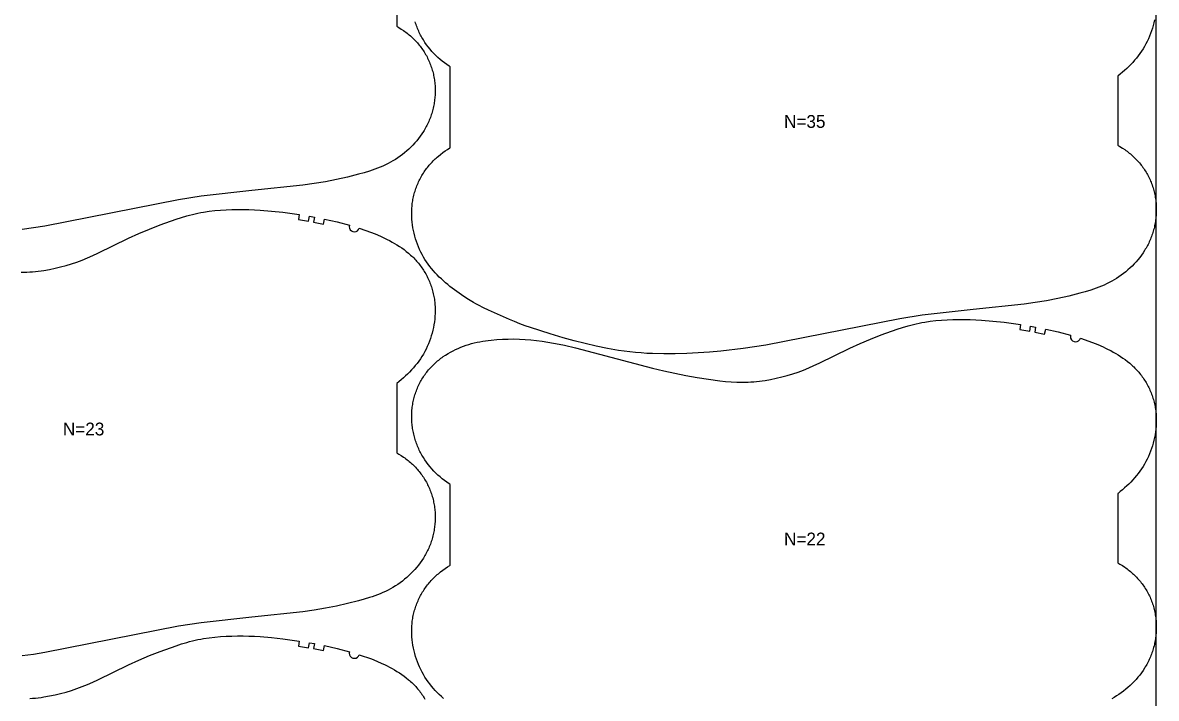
# Model space of a CAD drawing. Header units: inches. Extents: x 0 to 1977, y -12 to 1051.
# Drawn here: x 1534.9 to 1977.1, y 519.4 to 783 of the extents above; entities that cross this region are included whole.
import ezdxf

# ---------------------------------------------------------------- set-up
doc = ezdxf.new("R2010")
doc.units = ezdxf.units.IN

msp = doc.modelspace()

# ---------------------------------------------------------------- linework, layer by layer
at = {"layer": '1'}
msp.add_lwpolyline([(0, -11.91), (1977.0647, -11.91), (1977.0647, 1050.7065), (0, 1050.7065), (0, -11.91)], close=True, dxfattribs=at)
for points in [[(1680.7647, 808.6207), (1680.7647, 781.6111), (1681.5841, 781.1396), (1682.5269, 780.5539), (1683.4488, 779.9362), (1683.9014, 779.6154), (1684.3482, 779.2867), (1684.789, 778.95), (1685.2236, 778.6054), (1685.6518, 778.2529), (1686.0733, 777.8925), (1686.488, 777.5243), (1686.8956, 777.1483), (1687.296, 776.7645), (1687.689, 776.373), (1688.0744, 775.974), (1688.4521, 775.5676), (1688.8219, 775.1539), (1689.1836, 774.7333), (1689.537, 774.3056), (1689.882, 773.8712), (1690.2184, 773.4302), (1690.546, 772.9826), (1690.8647, 772.5287), (1691.1743, 772.0686), (1691.4746, 771.6025), (1691.7654, 771.1304), (1692.0467, 770.6526), (1692.3182, 770.1692), (1692.5797, 769.6803), (1692.8312, 769.1861), (1693.0727, 768.687), (1693.3041, 768.183), (1693.5253, 767.6745), (1693.7364, 767.1616), (1693.9372, 766.6446), (1694.1278, 766.1236), (1694.3081, 765.599), (1694.478, 765.0709), (1694.6375, 764.5395), (1694.7865, 764.0051), (1694.9251, 763.4679), (1695.0531, 762.9281), (1695.1705, 762.386), (1695.2773, 761.8417), (1695.3735, 761.2955), (1695.459, 760.7476), (1695.5339, 760.1981), (1695.5982, 759.6473), (1695.6521, 759.0954), (1695.6954, 758.5425), (1695.7283, 757.9888), (1695.7508, 757.4346), (1695.7629, 756.88), (1695.7647, 756.3252), (1695.7561, 755.7705), (1695.7374, 755.2159), (1695.7084, 754.6618), (1695.6692, 754.1082), (1695.6198, 753.5555), (1695.5604, 753.0037), (1695.4909, 752.4531), (1695.4113, 751.9039), (1695.3217, 751.3562), (1695.2221, 750.8103), (1695.1126, 750.2664), (1694.9931, 749.7246), (1694.8636, 749.1851), (1694.7243, 748.6482), (1694.5751, 748.114), (1694.4161, 747.5827), (1694.2472, 747.0545), (1694.0686, 746.5296), (1693.8801, 746.0082), (1693.682, 745.4905), (1693.4741, 744.9767), (1693.2565, 744.467), (1693.0293, 743.9615), (1692.7925, 743.4604), (1692.5465, 742.9638), (1692.2913, 742.4717), (1692.0271, 741.9843), (1691.7541, 741.5016), (1691.4725, 741.0239), (1691.1825, 740.551), (1690.5777, 739.6207), (1689.9411, 738.7114), (1689.2742, 737.8239), (1688.5784, 736.959), (1687.8548, 736.1175), (1687.1046, 735.3), (1686.3287, 734.5071), (1685.528, 733.7393), (1684.7035, 732.9973), (1683.856, 732.2816), (1682.9865, 731.5927), (1682.096, 730.9314), (1681.1854, 730.298), (1680.2559, 729.6926), (1679.3086, 729.1152), (1678.3447, 728.5656), (1677.3654, 728.0438), (1676.3719, 727.5497), (1675.3653, 727.0833), (1674.3469, 726.6445), (1673.3177, 726.2327), (1672.279, 725.8459), (1671.232, 725.4814), (1670.1777, 725.1366), (1668.0523, 724.4957), (1665.9121, 723.9022), (1661.6118, 722.8034), (1657.2862, 721.8185), (1652.9331, 720.9561), (1648.5555, 720.2283), (1644.1583, 719.6364), (1624.2985, 717.5504), (1604.4509, 715.3513), (1595.689, 713.9398), (1543.4384, 703.6684), (1539.0562, 702.9707), (1534.6614, 702.353)], [(1976.386, 784.0874), (1976.1455, 783.0044), (1975.8703, 781.9293), (1975.561, 780.8633), (1975.2181, 779.8071), (1974.8424, 778.762), (1974.4339, 777.7292), (1973.9928, 776.7102), (1973.519, 775.7064), (1973.0129, 774.7191), (1972.4743, 773.7498), (1971.9035, 772.7999), (1971.3006, 771.8708), (1970.6659, 770.9635), (1970.0012, 770.0778), (1969.3086, 769.2131), (1968.5903, 768.3686), (1967.8483, 767.5437), (1967.0848, 766.7378), (1966.3018, 765.9503), (1965.5014, 765.1805), (1964.6856, 764.4278), (1963.8552, 763.6916), (1963.0111, 762.9716), (1962.1539, 762.2672), (1962.0647, 762.1977), (1962.0647, 735.1881), (1962.8841, 734.7166), (1963.8269, 734.1309), (1964.7488, 733.5132), (1965.2014, 733.1924), (1965.6482, 732.8637), (1966.089, 732.527), (1966.5236, 732.1824), (1966.9518, 731.8299), (1967.3733, 731.4695), (1967.788, 731.1013), (1968.1956, 730.7253), (1968.596, 730.3415), (1968.989, 729.95), (1969.3744, 729.551), (1969.7521, 729.1446), (1970.1219, 728.7309), (1970.4836, 728.3103), (1970.837, 727.8826), (1971.182, 727.4482), (1971.5184, 727.0072), (1971.846, 726.5596), (1972.1647, 726.1057), (1972.4743, 725.6456), (1972.7746, 725.1795), (1973.0654, 724.7074), (1973.3467, 724.2296), (1973.6182, 723.7462), (1973.8797, 723.2573), (1974.1312, 722.7631), (1974.3727, 722.264), (1974.6041, 721.76), (1974.8253, 721.2515), (1975.0364, 720.7386), (1975.2372, 720.2216), (1975.4278, 719.7006), (1975.6081, 719.176), (1975.778, 718.6479), (1975.9375, 718.1165), (1976.0865, 717.5821), (1976.2251, 717.0449), (1976.3531, 716.5051), (1976.4705, 715.963), (1976.5773, 715.4187), (1976.6735, 714.8725), (1976.759, 714.3246), (1976.8339, 713.7751), (1976.8982, 713.2243), (1976.9521, 712.6724), (1976.9954, 712.1195), (1977.0283, 711.5658), (1977.0508, 711.0116), (1977.0629, 710.457), (1977.0647, 709.9022), (1977.0561, 709.3475), (1977.0374, 708.7929), (1977.0084, 708.2388), (1976.9692, 707.6852), (1976.9198, 707.1325), (1976.8604, 706.5807), (1976.7909, 706.0301), (1976.7113, 705.4809), (1976.6217, 704.9332), (1976.5221, 704.3873), (1976.4126, 703.8434), (1976.2931, 703.3016), (1976.1636, 702.7621), (1976.0243, 702.2252), (1975.8751, 701.691), (1975.7161, 701.1597), (1975.5472, 700.6315), (1975.3686, 700.1066), (1975.1801, 699.5852), (1974.982, 699.0675), (1974.7741, 698.5537), (1974.5565, 698.044), (1974.3293, 697.5385), (1974.0925, 697.0374), (1973.8465, 696.5408), (1973.5913, 696.0487), (1973.3271, 695.5613), (1973.0541, 695.0786), (1972.7725, 694.6009), (1972.4825, 694.128), (1971.8777, 693.1977), (1971.2411, 692.2884), (1970.5742, 691.4009), (1969.8784, 690.536), (1969.1548, 689.6945), (1968.4046, 688.877), (1967.6287, 688.0841), (1966.828, 687.3163), (1966.0035, 686.5743), (1965.156, 685.8586), (1964.2865, 685.1697), (1963.396, 684.5084), (1962.4854, 683.875), (1961.5559, 683.2696), (1960.6086, 682.6922), (1959.6447, 682.1426), (1958.6654, 681.6208), (1957.6719, 681.1267), (1956.6653, 680.6603), (1955.6469, 680.2215), (1954.6177, 679.8097), (1953.579, 679.4229), (1952.532, 679.0584), (1951.4777, 678.7136), (1949.3523, 678.0727), (1947.2121, 677.4792), (1942.9118, 676.3804), (1938.5862, 675.3955), (1934.2331, 674.5331), (1929.8555, 673.8053), (1925.4583, 673.2134), (1905.5985, 671.1274), (1885.7509, 668.9283), (1876.989, 667.5168), (1824.7384, 657.2454), (1820.3562, 656.5477), (1815.9614, 655.93), (1807.1474, 654.8914), (1802.727, 654.5011), (1798.2996, 654.2003), (1793.8675, 653.9835), (1789.4317, 653.8519), (1784.9937, 653.814), (1780.5573, 653.903), (1778.3411, 654.0067), (1776.1274, 654.1531), (1773.917, 654.3432), (1771.711, 654.5782), (1769.5102, 654.8585), (1767.315, 655.1813), (1762.9424, 655.9399), (1758.5944, 656.8266), (1754.2694, 657.8198), (1749.9659, 658.9027), (1745.6859, 660.0737), (1740.5752, 661.5936), (1732.9798, 664.0488), (1730.8874, 664.7861), (1728.8106, 665.5639), (1726.7521, 666.3878), (1724.708, 667.2486), (1716.5882, 670.8423), (1714.5831, 671.7912), (1712.605, 672.7924), (1711.6289, 673.3177), (1710.662, 673.8601), (1708.7559, 674.9939), (1706.8868, 676.1893), (1705.0549, 677.442), (1703.2612, 678.7491), (1701.5107, 680.1129), (1700.6536, 680.8172), (1699.8094, 681.5373), (1698.9791, 682.2734), (1698.1632, 683.0261), (1697.3629, 683.7959), (1696.5799, 684.5834), (1695.8163, 685.3893), (1695.0744, 686.2142), (1694.356, 687.0587), (1693.6635, 687.9235), (1692.9988, 688.8092), (1692.3641, 689.7164), (1691.7611, 690.6455), (1691.1903, 691.5954), (1690.6518, 692.5647), (1690.1456, 693.552), (1689.6719, 694.5559), (1689.2308, 695.5749), (1688.8223, 696.6076), (1688.4465, 697.6528), (1688.1037, 698.7089), (1687.7944, 699.775), (1687.5191, 700.85), (1687.2786, 701.9331), (1687.0735, 703.0231), (1686.9043, 704.1191), (1686.7718, 705.2202), (1686.6765, 706.3253), (1686.619, 707.4333), (1686.6047, 707.988), (1686.6, 708.5429), (1686.6051, 709.0977), (1686.62, 709.6524), (1686.6449, 710.2066), (1686.6797, 710.7602), (1686.7246, 711.313), (1686.7796, 711.8648), (1686.8449, 712.4155), (1686.9204, 712.9647), (1687.0062, 713.5123), (1687.1025, 714.0582), (1687.2092, 714.6021), (1687.3266, 715.1439), (1687.4546, 715.6832), (1687.5931, 716.22), (1687.7421, 716.7541), (1687.9014, 717.2852), (1688.071, 717.8132), (1688.2509, 718.3379), (1688.4408, 718.8591), (1688.6407, 719.3766), (1688.8505, 719.8902), (1689.0702, 720.3997), (1689.2995, 720.905), (1689.5385, 721.4058), (1689.7871, 721.9019), (1690.0451, 722.3932), (1690.3125, 722.8795), (1690.5891, 723.3606), (1690.8749, 723.8362), (1691.1698, 724.3063), (1691.4735, 724.7707), (1691.786, 725.2292), (1692.1071, 725.6818), (1692.4366, 726.1282), (1692.7745, 726.5682), (1693.1205, 727.0019), (1693.4746, 727.4289), (1693.8365, 727.8492), (1694.2062, 728.2626), (1694.5835, 728.6689), (1694.9682, 729.0681), (1695.3603, 729.4599), (1695.7595, 729.8442), (1696.1657, 730.2209), (1696.5788, 730.5898), (1696.9985, 730.9512), (1697.8566, 731.6517), (1698.738, 732.3238), (1699.6403, 732.9688), (1700.5616, 733.5882), (1701.4996, 734.1833), (1701.6, 734.2436), (1701.6, 765.7553), (1701.1792, 766.0294), (1700.2686, 766.6628), (1699.3781, 767.3241), (1698.5087, 768.0129), (1697.6612, 768.7286), (1696.8366, 769.4707), (1696.036, 770.2385), (1695.26, 771.0314), (1694.5098, 771.8489), (1693.7863, 772.6904), (1693.0904, 773.5553), (1692.4235, 774.4427), (1691.787, 775.3521), (1691.1822, 776.2824), (1690.8921, 776.7552), (1690.6105, 777.233), (1690.3375, 777.7156), (1690.0734, 778.2031), (1689.8182, 778.6951), (1689.5721, 779.1918), (1689.3354, 779.6929), (1689.1082, 780.1984), (1688.8906, 780.7081), (1688.6827, 781.2219), (1688.4845, 781.7396), (1688.2961, 782.261), (1688.1174, 782.7859), (1687.9486, 783.314)], [(1534.2992, 685.6741), (1535.408, 685.6867), (1536.5165, 685.7211), (1537.6243, 685.7771), (1538.731, 685.8544), (1539.8362, 685.9525), (1540.9394, 686.0712), (1542.0402, 686.2101), (1543.1383, 686.3688), (1545.3247, 686.7443), (1547.4972, 687.1934), (1549.6547, 687.7116), (1551.7962, 688.2944), (1553.9203, 688.9383), (1556.0247, 689.6432), (1558.1068, 690.4099), (1560.1639, 691.2393), (1562.195, 692.1297), (1564.2047, 693.0687), (1576.1462, 698.9564), (1580.1933, 700.7761), (1584.2892, 702.4845), (1588.4227, 704.097), (1594.689, 706.3468), (1596.7985, 707.0364), (1598.9232, 707.6734), (1599.9921, 707.9671), (1601.0661, 708.2418), (1602.1453, 708.4958), (1603.2294, 708.7293), (1604.3179, 708.9428), (1605.4103, 709.1369), (1607.6048, 709.4691), (1609.8089, 709.73), (1612.0191, 709.9246), (1614.2335, 710.0592), (1616.4508, 710.1405), (1618.6696, 710.1755), (1620.8886, 710.1697), (1623.107, 710.1241), (1625.3241, 710.0384), (1627.5391, 709.9126), (1631.9612, 709.546), (1636.3722, 709.0562), (1642.7664, 708.1817), (1642.4664, 706.2043), (1646.3772, 705.5731), (1646.7153, 707.5444), (1648.6847, 707.1956), (1648.3249, 705.2283), (1652.1997, 704.4695), (1652.61, 706.427), (1657.4729, 705.268), (1662.314, 704.0214), (1662.2335, 703.4041), (1662.3466, 702.792), (1662.6424, 702.2443), (1663.0924, 701.8141), (1663.6527, 701.543), (1664.2693, 701.4574), (1664.8824, 701.5655), (1665.4325, 701.8569), (1665.8664, 702.3032), (1666.142, 702.8614), (1666.142, 702.8614), (1670.9027, 701.1847), (1672.9597, 700.3546), (1674.9891, 699.4593), (1675.9921, 698.9856), (1676.9865, 698.4937), (1677.9718, 697.9829), (1678.9474, 697.4525), (1679.9124, 696.9019), (1680.865, 696.3297), (1681.803, 695.7346), (1682.7243, 695.1152), (1683.6267, 694.4701), (1684.508, 693.798), (1685.3662, 693.0975), (1685.7859, 692.7362), (1686.199, 692.3672), (1686.6052, 691.9906), (1687.0044, 691.6062), (1687.3964, 691.2144), (1687.7812, 690.8153), (1688.1585, 690.4089), (1688.5281, 689.9955), (1688.8901, 689.5753), (1689.2441, 689.1482), (1689.5902, 688.7146), (1689.928, 688.2745), (1690.2576, 687.8281), (1690.5787, 687.3756), (1690.8911, 686.9171), (1691.1949, 686.4527), (1691.4897, 685.9826), (1691.7755, 685.5069), (1692.0522, 685.0259), (1692.3195, 684.5396), (1692.5776, 684.0483), (1692.8261, 683.5521), (1693.0651, 683.0513), (1693.2945, 682.5461), (1693.5142, 682.0366), (1693.724, 681.523), (1693.9239, 681.0055), (1694.1138, 680.4843), (1694.2936, 679.9596), (1694.4633, 679.4316), (1694.6226, 678.9005), (1694.7716, 678.3664), (1694.9101, 677.8296), (1695.0381, 677.2902), (1695.1554, 676.7485), (1695.2622, 676.2046), (1695.3585, 675.6587), (1695.4443, 675.1111), (1695.5198, 674.5618), (1695.585, 674.0112), (1695.6401, 673.4594), (1695.6849, 672.9066), (1695.7198, 672.353), (1695.7446, 671.7987), (1695.7596, 671.2441), (1695.7647, 670.6893), (1695.76, 670.1344), (1695.7457, 669.5797), (1695.6882, 668.4717), (1695.5929, 667.3666), (1695.4603, 666.2655), (1695.2912, 665.1694), (1695.086, 664.0794), (1694.8455, 662.9964), (1694.5703, 661.9213), (1694.261, 660.8553), (1693.9181, 659.7991), (1693.5424, 658.754), (1693.1339, 657.7212), (1692.6928, 656.7022), (1692.219, 655.6984), (1691.7129, 654.7111), (1691.1743, 653.7418), (1690.6035, 652.7919), (1690.0006, 651.8628), (1689.3659, 650.9555), (1688.7012, 650.0698), (1688.0086, 649.2051), (1687.2903, 648.3606), (1686.5483, 647.5357), (1685.7848, 646.7298), (1685.0018, 645.9423), (1684.2014, 645.1725), (1683.3856, 644.4198), (1682.5552, 643.6836), (1681.7111, 642.9636), (1680.8539, 642.2592), (1680.7647, 642.1897), (1680.7647, 615.1801), (1681.5841, 614.7086), (1682.5269, 614.1229), (1683.4488, 613.5052), (1683.9014, 613.1844), (1684.3482, 612.8557), (1684.789, 612.519), (1685.2236, 612.1744), (1685.6518, 611.8219), (1686.0733, 611.4615), (1686.488, 611.0933), (1686.8956, 610.7173), (1687.296, 610.3335), (1687.689, 609.942), (1688.0744, 609.543), (1688.4521, 609.1366), (1688.8219, 608.7229), (1689.1836, 608.3023), (1689.537, 607.8746), (1689.882, 607.4402), (1690.2184, 606.9992), (1690.546, 606.5516), (1690.8647, 606.0977), (1691.1743, 605.6376), (1691.4746, 605.1715), (1691.7654, 604.6994), (1692.0467, 604.2216), (1692.3182, 603.7382), (1692.5797, 603.2493), (1692.8312, 602.7551), (1693.0727, 602.256), (1693.3041, 601.752), (1693.5253, 601.2435), (1693.7364, 600.7306), (1693.9372, 600.2136), (1694.1278, 599.6926), (1694.3081, 599.168), (1694.478, 598.6399), (1694.6375, 598.1085), (1694.7865, 597.5741), (1694.9251, 597.0369), (1695.0531, 596.4971), (1695.1705, 595.955), (1695.2773, 595.4107), (1695.3735, 594.8645), (1695.459, 594.3166), (1695.5339, 593.7671), (1695.5982, 593.2163), (1695.6521, 592.6644), (1695.6954, 592.1115), (1695.7283, 591.5578), (1695.7508, 591.0036), (1695.7629, 590.449), (1695.7647, 589.8942), (1695.7561, 589.3395), (1695.7374, 588.7849), (1695.7084, 588.2308), (1695.6692, 587.6772), (1695.6198, 587.1245), (1695.5604, 586.5727), (1695.4909, 586.0221), (1695.4113, 585.4729), (1695.3217, 584.9252), (1695.2221, 584.3793), (1695.1126, 583.8354), (1694.9931, 583.2936), (1694.8636, 582.7541), (1694.7243, 582.2172), (1694.5751, 581.683), (1694.4161, 581.1517), (1694.2472, 580.6235), (1694.0686, 580.0986), (1693.8801, 579.5772), (1693.682, 579.0595), (1693.4741, 578.5457), (1693.2565, 578.036), (1693.0293, 577.5305), (1692.7925, 577.0294), (1692.5465, 576.5328), (1692.2913, 576.0407), (1692.0271, 575.5533), (1691.7541, 575.0706), (1691.4725, 574.5929), (1691.1825, 574.12), (1690.5777, 573.1897), (1689.9411, 572.2804), (1689.2742, 571.3929), (1688.5784, 570.528), (1687.8548, 569.6865), (1687.1046, 568.869), (1686.3287, 568.0761), (1685.528, 567.3083), (1684.7035, 566.5663), (1683.856, 565.8506), (1682.9865, 565.1617), (1682.096, 564.5004), (1681.1854, 563.867), (1680.2559, 563.2616), (1679.3086, 562.6842), (1678.3447, 562.1346), (1677.3654, 561.6128), (1676.3719, 561.1187), (1675.3653, 560.6523), (1674.3469, 560.2135), (1673.3177, 559.8017), (1672.279, 559.4149), (1671.232, 559.0504), (1670.1777, 558.7056), (1668.0523, 558.0647), (1665.9121, 557.4712), (1661.6118, 556.3724), (1657.2862, 555.3875), (1652.9331, 554.5251), (1648.5555, 553.7973), (1644.1583, 553.2054), (1624.2985, 551.1194), (1604.4509, 548.9203), (1595.689, 547.5088), (1543.4384, 537.2374), (1539.0562, 536.5397), (1534.6614, 535.922)], [(1698.9791, 519.3424), (1698.1632, 520.0951), (1697.3629, 520.8649), (1696.5799, 521.6524), (1695.8163, 522.4583), (1695.0744, 523.2832), (1694.356, 524.1277), (1693.6635, 524.9925), (1692.9988, 525.8782), (1692.3641, 526.7854), (1691.7611, 527.7145), (1691.1903, 528.6644), (1690.6518, 529.6337), (1690.1456, 530.621), (1689.6719, 531.6249), (1689.2308, 532.6439), (1688.8223, 533.6766), (1688.4465, 534.7218), (1688.1037, 535.7779), (1687.7944, 536.844), (1687.5191, 537.919), (1687.2786, 539.0021), (1687.0735, 540.0921), (1686.9043, 541.1881), (1686.7718, 542.2892), (1686.6765, 543.3943), (1686.619, 544.5023), (1686.6047, 545.057), (1686.6, 545.6119), (1686.6051, 546.1667), (1686.62, 546.7214), (1686.6449, 547.2756), (1686.6797, 547.8292), (1686.7246, 548.382), (1686.7796, 548.9338), (1686.8449, 549.4845), (1686.9204, 550.0337), (1687.0062, 550.5813), (1687.1025, 551.1272), (1687.2092, 551.6711), (1687.3266, 552.2129), (1687.4546, 552.7522), (1687.5931, 553.289), (1687.7421, 553.8231), (1687.9014, 554.3542), (1688.071, 554.8822), (1688.2509, 555.4069), (1688.4408, 555.9281), (1688.6407, 556.4456), (1688.8505, 556.9592), (1689.0702, 557.4687), (1689.2995, 557.974), (1689.5385, 558.4748), (1689.7871, 558.9709), (1690.0451, 559.4622), (1690.3125, 559.9485), (1690.5891, 560.4296), (1690.8749, 560.9052), (1691.1698, 561.3753), (1691.4735, 561.8397), (1691.786, 562.2982), (1692.1071, 562.7508), (1692.4366, 563.1972), (1692.7745, 563.6372), (1693.1205, 564.0709), (1693.4746, 564.4979), (1693.8365, 564.9182), (1694.2062, 565.3316), (1694.5835, 565.7379), (1694.9682, 566.1371), (1695.3603, 566.5289), (1695.7595, 566.9132), (1696.1657, 567.2899), (1696.5788, 567.6588), (1696.9985, 568.0202), (1697.8566, 568.7207), (1698.738, 569.3928), (1699.6403, 570.0378), (1700.5616, 570.6572), (1701.4996, 571.2523), (1701.6, 571.3126), (1701.6, 602.8243), (1701.1792, 603.0984), (1700.2686, 603.7318), (1699.3781, 604.3931), (1698.5087, 605.0819), (1697.6612, 605.7976), (1696.8366, 606.5397), (1696.036, 607.3075), (1695.26, 608.1004), (1694.5098, 608.9179), (1693.7863, 609.7594), (1693.0904, 610.6243), (1692.4235, 611.5117), (1691.787, 612.4211), (1691.1822, 613.3514), (1690.8921, 613.8242), (1690.6105, 614.302), (1690.3375, 614.7846), (1690.0734, 615.2721), (1689.8182, 615.7641), (1689.5721, 616.2608), (1689.3354, 616.7619), (1689.1082, 617.2674), (1688.8906, 617.7771), (1688.6827, 618.2909), (1688.4845, 618.8086), (1688.2961, 619.33), (1688.1174, 619.8549), (1687.9486, 620.383), (1687.7895, 620.9143), (1687.6404, 621.4486), (1687.501, 621.9855), (1687.3716, 622.525), (1687.2521, 623.0668), (1687.1425, 623.6107), (1687.043, 624.1566), (1686.9534, 624.7043), (1686.8738, 625.2535), (1686.8043, 625.8041), (1686.7448, 626.3559), (1686.6955, 626.9086), (1686.6563, 627.4622), (1686.6273, 628.0163), (1686.6085, 628.5708), (1686.6, 629.1256), (1686.6018, 629.6804), (1686.6139, 630.2349), (1686.6364, 630.7892), (1686.6693, 631.3428), (1686.7126, 631.8957), (1686.7664, 632.4477), (1686.8308, 632.9985), (1686.9057, 633.5479), (1686.9912, 634.0959), (1687.0874, 634.6421), (1687.1942, 635.1864), (1687.3116, 635.7285), (1687.4396, 636.2683), (1687.5782, 636.8055), (1687.7272, 637.3399), (1687.8867, 637.8712), (1688.0566, 638.3993), (1688.2369, 638.924), (1688.4274, 639.4449), (1688.6283, 639.962), (1688.8394, 640.4749), (1689.0606, 640.9834), (1689.292, 641.4874), (1689.5335, 641.9865), (1689.785, 642.4806), (1690.0465, 642.9695), (1690.318, 643.453), (1690.5992, 643.9308), (1690.8901, 644.4028), (1691.1904, 644.869), (1691.5, 645.3291), (1691.8187, 645.783), (1692.1463, 646.2305), (1692.4827, 646.6716), (1692.8277, 647.106), (1693.1811, 647.5336), (1693.5428, 647.9543), (1693.9125, 648.3679), (1694.2902, 648.7743), (1694.6756, 649.1733), (1695.0687, 649.5648), (1695.4691, 649.9487), (1695.8767, 650.3247), (1696.2914, 650.6929), (1696.7129, 651.0533), (1697.1411, 651.4058), (1697.5756, 651.7504), (1698.0164, 652.087), (1698.4632, 652.4158), (1698.9159, 652.7366), (1699.8378, 653.3543), (1700.7805, 653.94), (1701.7425, 654.4935), (1702.722, 655.0147), (1703.7176, 655.5035), (1704.728, 655.9604), (1705.7519, 656.386), (1706.7883, 656.7808), (1707.8358, 657.1455), (1708.8932, 657.4806), (1709.9595, 657.7867), (1711.0333, 658.0644), (1712.1136, 658.3144), (1713.1997, 658.5379), (1714.2907, 658.7363), (1715.3862, 658.911), (1716.4853, 659.0633), (1717.5875, 659.1945), (1719.7982, 659.3994), (1722.0135, 659.5348), (1724.2312, 659.6038), (1726.4496, 659.6078), (1728.667, 659.548), (1730.8819, 659.4265), (1733.0932, 659.2475), (1735.3002, 659.0157), (1737.502, 658.7361), (1739.6977, 658.4124), (1741.8862, 658.0447), (1744.0664, 657.632), (1746.237, 657.1735), (1750.55, 656.1329), (1780.596, 648.2429), (1784.9136, 647.217), (1789.2485, 646.2673), (1793.6006, 645.3996), (1797.9676, 644.6117), (1802.3484, 643.9075), (1806.7472, 643.322), (1808.9548, 643.0883), (1811.1668, 642.9071), (1813.382, 642.7907), (1814.4904, 642.7605), (1815.5992, 642.7511), (1816.708, 642.7637), (1817.8165, 642.7981), (1818.9243, 642.8541), (1820.031, 642.9314), (1821.1362, 643.0295), (1822.2394, 643.1482), (1823.3402, 643.2871), (1824.4383, 643.4458), (1826.6247, 643.8213), (1828.7972, 644.2704), (1830.9547, 644.7886), (1833.0962, 645.3714), (1835.2203, 646.0153), (1837.3247, 646.7202), (1839.4068, 647.4869), (1841.4639, 648.3163), (1843.495, 649.2067), (1845.5047, 650.1457), (1857.4462, 656.0334), (1861.4933, 657.8531), (1865.5892, 659.5615), (1869.7227, 661.174), (1875.989, 663.4238), (1878.0985, 664.1134), (1880.2232, 664.7504), (1881.2921, 665.0441), (1882.3661, 665.3188), (1883.4453, 665.5728), (1884.5294, 665.8063), (1885.6179, 666.0198), (1886.7103, 666.2139), (1888.9048, 666.5461), (1891.1089, 666.807), (1893.3191, 667.0016), (1895.5335, 667.1362), (1897.7508, 667.2175), (1899.9696, 667.2525), (1902.1886, 667.2467), (1904.407, 667.2011), (1906.6241, 667.1154), (1908.8391, 666.9896), (1913.2612, 666.623), (1917.6722, 666.1332), (1924.0664, 665.2587), (1923.7664, 663.2813), (1927.6772, 662.6501), (1928.0153, 664.6214), (1929.9847, 664.2726), (1929.6249, 662.3053), (1933.4997, 661.5465), (1933.91, 663.504), (1938.7729, 662.345), (1943.614, 661.0984), (1943.5335, 660.4811), (1943.6466, 659.869), (1943.9424, 659.3213), (1944.3924, 658.8911), (1944.9527, 658.62), (1945.5693, 658.5344), (1946.1824, 658.6425), (1946.7325, 658.9339), (1947.1664, 659.3802), (1947.442, 659.9384), (1947.442, 659.9384), (1952.2027, 658.2617), (1954.2597, 657.4316), (1956.2891, 656.5363), (1957.2921, 656.0626), (1958.2865, 655.5707), (1959.2718, 655.0599), (1960.2474, 654.5295), (1961.2124, 653.9789), (1962.165, 653.4067), (1963.103, 652.8116), (1964.0243, 652.1922), (1964.9267, 651.5471), (1965.808, 650.875), (1966.6662, 650.1745), (1967.0859, 649.8132), (1967.499, 649.4442), (1967.9052, 649.0676), (1968.3044, 648.6832), (1968.6964, 648.2914), (1969.0812, 647.8923), (1969.4585, 647.4859), (1969.8281, 647.0725), (1970.1901, 646.6523), (1970.5441, 646.2252), (1970.8902, 645.7916), (1971.228, 645.3515), (1971.5576, 644.9051), (1971.8787, 644.4526), (1972.1911, 643.9941), (1972.4949, 643.5297), (1972.7897, 643.0596), (1973.0755, 642.5839), (1973.3522, 642.1029), (1973.6195, 641.6166), (1973.8776, 641.1253), (1974.1261, 640.6291), (1974.3651, 640.1283), (1974.5945, 639.6231), (1974.8142, 639.1136), (1975.024, 638.6), (1975.2239, 638.0825), (1975.4138, 637.5613), (1975.5936, 637.0366), (1975.7633, 636.5086), (1975.9226, 635.9775), (1976.0716, 635.4434), (1976.2101, 634.9066), (1976.3381, 634.3672), (1976.4554, 633.8255), (1976.5622, 633.2816), (1976.6585, 632.7357), (1976.7443, 632.1881), (1976.8198, 631.6388), (1976.885, 631.0882), (1976.9401, 630.5364), (1976.9849, 629.9836), (1977.0198, 629.43), (1977.0446, 628.8757), (1977.0596, 628.3211), (1977.0647, 627.7663), (1977.06, 627.2114), (1977.0457, 626.6567), (1976.9882, 625.5487), (1976.8929, 624.4436), (1976.7603, 623.3425), (1976.5912, 622.2464), (1976.386, 621.1564), (1976.1455, 620.0734), (1975.8703, 618.9983), (1975.561, 617.9323), (1975.2181, 616.8761), (1974.8424, 615.831), (1974.4339, 614.7982), (1973.9928, 613.7792), (1973.519, 612.7754), (1973.0129, 611.7881), (1972.4743, 610.8188), (1971.9035, 609.8689), (1971.3006, 608.9398), (1970.6659, 608.0325), (1970.0012, 607.1468), (1969.3086, 606.2821), (1968.5903, 605.4376), (1967.8483, 604.6127), (1967.0848, 603.8068), (1966.3018, 603.0193), (1965.5014, 602.2495), (1964.6856, 601.4968), (1963.8552, 600.7606), (1963.0111, 600.0406), (1962.1539, 599.3362), (1962.0647, 599.2667), (1962.0647, 572.2571), (1962.8841, 571.7856), (1963.8269, 571.1999), (1964.7488, 570.5822), (1965.2014, 570.2614), (1965.6482, 569.9327), (1966.089, 569.596), (1966.5236, 569.2514), (1966.9518, 568.8989), (1967.3733, 568.5385), (1967.788, 568.1703), (1968.1956, 567.7943), (1968.596, 567.4105), (1968.989, 567.019), (1969.3744, 566.62), (1969.7521, 566.2136), (1970.1219, 565.7999), (1970.4836, 565.3793), (1970.837, 564.9516), (1971.182, 564.5172), (1971.5184, 564.0762), (1971.846, 563.6286), (1972.1647, 563.1747), (1972.4743, 562.7146), (1972.7746, 562.2485), (1973.0654, 561.7764), (1973.3467, 561.2986), (1973.6182, 560.8152), (1973.8797, 560.3263), (1974.1312, 559.8321), (1974.3727, 559.333), (1974.6041, 558.829), (1974.8253, 558.3205), (1975.0364, 557.8076), (1975.2372, 557.2906), (1975.4278, 556.7696), (1975.6081, 556.245), (1975.778, 555.7169), (1975.9375, 555.1855), (1976.0865, 554.6511), (1976.2251, 554.1139), (1976.3531, 553.5741), (1976.4705, 553.032), (1976.5773, 552.4877), (1976.6735, 551.9415), (1976.759, 551.3936), (1976.8339, 550.8441), (1976.8982, 550.2933), (1976.9521, 549.7414), (1976.9954, 549.1885), (1977.0283, 548.6348), (1977.0508, 548.0806), (1977.0629, 547.526), (1977.0647, 546.9712), (1977.0561, 546.4165), (1977.0374, 545.8619), (1977.0084, 545.3078), (1976.9692, 544.7542), (1976.9198, 544.2015), (1976.8604, 543.6497), (1976.7909, 543.0991), (1976.7113, 542.5499), (1976.6217, 542.0022), (1976.5221, 541.4563), (1976.4126, 540.9124), (1976.2931, 540.3706), (1976.1636, 539.8311), (1976.0243, 539.2942), (1975.8751, 538.76), (1975.7161, 538.2287), (1975.5472, 537.7005), (1975.3686, 537.1756), (1975.1801, 536.6542), (1974.982, 536.1365), (1974.7741, 535.6227), (1974.5565, 535.113), (1974.3293, 534.6075), (1974.0925, 534.1064), (1973.8465, 533.6098), (1973.5913, 533.1177), (1973.3271, 532.6303), (1973.0541, 532.1476), (1972.7725, 531.6699), (1972.4825, 531.197), (1971.8777, 530.2667), (1971.2411, 529.3574), (1970.5742, 528.4699), (1969.8784, 527.605), (1969.1548, 526.7635), (1968.4046, 525.946), (1967.6287, 525.1531), (1966.828, 524.3853), (1966.0035, 523.6433), (1965.156, 522.9276), (1964.2865, 522.2387), (1963.396, 521.5774), (1962.4854, 520.944), (1961.5559, 520.3386), (1960.6086, 519.7612), (1959.6447, 519.2116)], [(1537.6243, 519.3461), (1538.731, 519.4234), (1539.8362, 519.5215), (1540.9394, 519.6402), (1542.0402, 519.7791), (1543.1383, 519.9378), (1545.3247, 520.3133), (1547.4972, 520.7624), (1549.6547, 521.2806), (1551.7962, 521.8634), (1553.9203, 522.5073), (1556.0247, 523.2122), (1558.1068, 523.9789), (1560.1639, 524.8083), (1562.195, 525.6987), (1564.2047, 526.6377), (1576.1462, 532.5254), (1580.1933, 534.3451), (1584.2892, 536.0535), (1588.4227, 537.666), (1594.689, 539.9158), (1596.7985, 540.6054), (1598.9232, 541.2424), (1599.9921, 541.5361), (1601.0661, 541.8108), (1602.1453, 542.0648), (1603.2294, 542.2983), (1604.3179, 542.5118), (1605.4103, 542.7059), (1607.6048, 543.0381), (1609.8089, 543.299), (1612.0191, 543.4936), (1614.2335, 543.6282), (1616.4508, 543.7095), (1618.6696, 543.7445), (1620.8886, 543.7387), (1623.107, 543.6931), (1625.3241, 543.6074), (1627.5391, 543.4816), (1631.9612, 543.115), (1636.3722, 542.6252), (1642.7664, 541.7507), (1642.4664, 539.7733), (1646.3772, 539.1421), (1646.7153, 541.1134), (1648.6847, 540.7646), (1648.3249, 538.7973), (1652.1997, 538.0385), (1652.61, 539.996), (1657.4729, 538.837), (1662.314, 537.5904), (1662.2335, 536.9731), (1662.3466, 536.361), (1662.6424, 535.8133), (1663.0924, 535.3831), (1663.6527, 535.112), (1664.2693, 535.0264), (1664.8824, 535.1345), (1665.4325, 535.4259), (1665.8664, 535.8722), (1666.142, 536.4304), (1666.142, 536.4304), (1670.9027, 534.7537), (1672.9597, 533.9236), (1674.9891, 533.0283), (1675.9921, 532.5546), (1676.9865, 532.0627), (1677.9718, 531.5519), (1678.9474, 531.0215), (1679.9124, 530.4709), (1680.865, 529.8987), (1681.803, 529.3036), (1682.7243, 528.6842), (1683.6267, 528.0391), (1684.508, 527.367), (1685.3662, 526.6665), (1685.7859, 526.3052), (1686.199, 525.9362), (1686.6052, 525.5596), (1687.0044, 525.1752), (1687.3964, 524.7834), (1687.7812, 524.3843), (1688.1585, 523.9779), (1688.5281, 523.5645), (1688.8901, 523.1443), (1689.2441, 522.7172), (1689.5902, 522.2836), (1689.928, 521.8435), (1690.2576, 521.3971), (1690.5787, 520.9446), (1690.8911, 520.4861), (1691.1949, 520.0217), (1691.4897, 519.5516), (1691.7755, 519.0759)]]:
    msp.add_lwpolyline(points, dxfattribs=at)

# ---------------------------------------------------------------- texts
for s, p in [('N=35', (1831.8323, 741.9987)), ('N=23', (1550.5323, 621.9907)), ('N=22', (1831.8323, 579.0677))]:
    msp.add_text(s, height=5, dxfattribs=at).set_placement(p)

doc.saveas('drawing.dxf')
